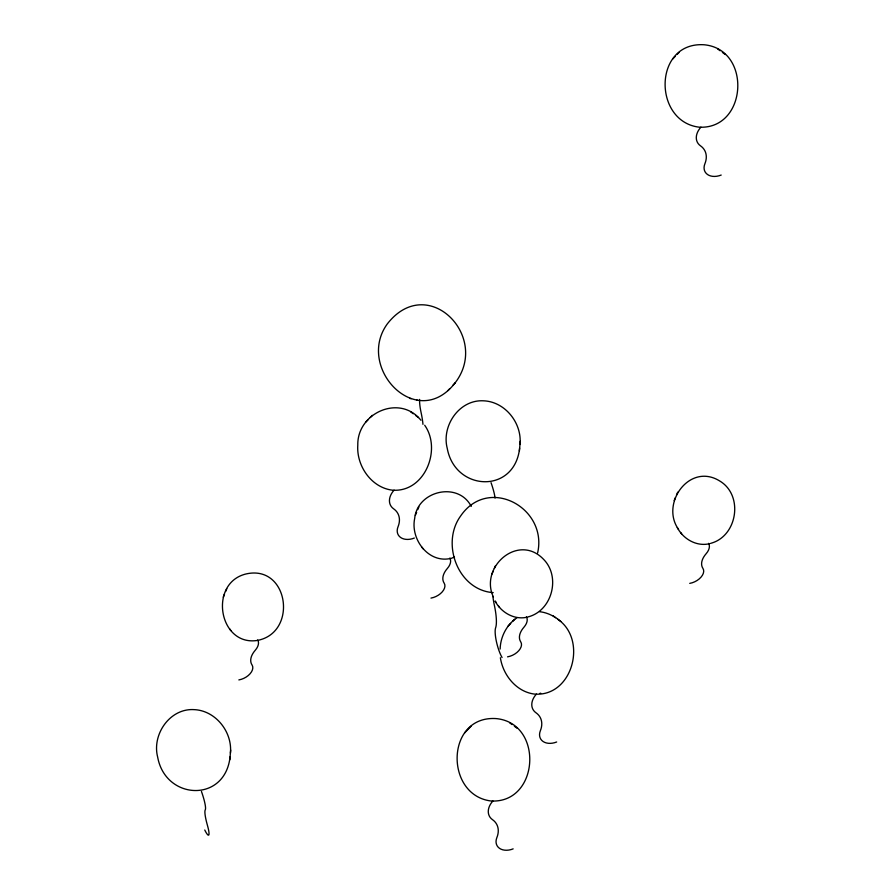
<?xml version="1.0" encoding="UTF-8"?>
<svg xmlns="http://www.w3.org/2000/svg" width="895" height="895" viewBox="0 0 895 895"><rect width="100%" height="100%" fill="white"/><g stroke="black" fill="none" stroke-linecap="round" stroke-linejoin="round"><path stroke-width="1.34" d="M230.407 753.131C232.588 732.076 215.639 710.451 194.025 709.623C169.759 708.169 151.77 734.594 157.665 757.092C165.441 800.376 225.081 803.05 230.071 756.846M519.984 444.323C522.165 423.268 505.205 401.654 483.591 400.815C459.336 399.371 441.347 425.785 447.231 448.283C455.018 491.568 514.647 494.253 519.648 448.048M229.814 759.765L230.675 750.055M519.391 450.968L520.252 441.257M537.626 552.909C547.908 507.868 488.234 475.223 460.489 516.202C440.698 543.601 458.095 590.197 493.201 592.624M500.137 649.032C500.462 636.86 506.659 624.744 516.795 617.919M259.774 639.891C297.778 630.013 287.888 564.465 246.114 573.941C207.662 583.148 219.029 648.181 258.923 640.171M471.24 506.402C458.262 481.141 417.26 490.673 414.676 518.485C410.279 539.271 428.638 563.839 451.046 558.346M528.486 616.8C552.271 610.401 560.841 576.649 543.533 559.285C518.35 532.861 479.317 566.949 493.358 596.976M710.675 543.343C737.514 536.329 743.846 495.159 719.636 480.939C689.542 462.256 660.074 503.594 678.522 529.37M223.258 597.155L224.511 594.179M225.629 591.517L226.804 588.731M415.369 515.33L416.634 512.354M417.741 509.68L418.916 506.906M491.97 574.075L493.223 571.088M494.331 568.426L495.506 565.651M674.148 500.607L675.412 497.631M676.519 494.969L677.694 492.183M420.918 420.247C399.808 393.822 357.083 412.908 357.799 445.083C356.299 465.68 371.291 487.708 392.547 490.191M700.181 127.224C747.538 128.522 751.677 49.136 704.074 44.761C653.137 41.584 652.724 121.843 699.409 127.202M492.16 801.047C539.506 802.345 543.657 722.959 496.054 718.584C445.408 715.362 444.524 795.677 491.389 801.025M455.007 383.004C490.907 336.721 427.541 272.214 387.311 323.912C355.539 367.588 416.813 432.195 455.007 383.004L452.915 385.275M447.936 390.6L449.704 388.698M471.139 726.158L464.606 732.927M672.626 59.092L675.166 56.474M365.764 422.093L368.304 419.475M508.103 626.041L510.653 623.423M677.079 54.472L679.16 52.335M370.217 417.473L372.298 415.336M512.567 621.41L514.647 619.273M451.897 558.055L454.503 557.104M540.725 693.233L539.976 693.301M709.824 543.623C696.802 546.923 683.243 539.126 677.291 527.558M527.636 617.08C514.614 620.38 501.066 612.583 495.103 601.015L496.345 602.827M393.319 490.225C425.002 491.87 441.783 449.346 424.7 425.27M535.669 694.162C572.979 695.907 587.388 639.399 557.865 619.34M539.551 611.699C547.494 612.56 554.777 616.319 560.796 621.477M534.897 694.14C516.56 692.059 503.035 675.277 500.372 657.724M409.686 398.353L411.152 398.711M416.734 400.054L417.383 400.21M722.377 52.391L725.308 54.539M415.526 415.392L418.446 417.54M514.356 726.225L517.288 728.362M717.712 49.001L720.095 50.746M410.85 412.002L413.244 413.747M553.199 615.939L555.582 617.695M509.691 722.824L512.074 724.581M680.647 532.447L681.71 534.002M498.459 605.904L499.522 607.459M421.869 547.169L422.932 548.713M229.758 628.995L230.809 630.55M419.576 399.405A21.469 5.012 75.3 0 0 421.097 412.584A29.412 6.858 75.3 0 1 422.966 424.353M201.453 791.46A18.359 2.853 70.6 0 1 205.279 809.83A25.138 3.904 70.6 0 0 207.483 825.526A15.092 2.349 70.6 0 1 208.815 834.957A15.092 2.349 70.6 0 1 204.754 830.012M700.93 127.157A18.359 13.101 -28.6 0 0 700.516 145.84A25.138 17.945 -28.6 0 1 704.902 163.751A15.092 10.785 -28.6 0 0 707.542 174.525A15.092 10.785 -28.6 0 0 721.191 175.051M492.91 800.98A18.359 13.101 -28.6 0 0 492.496 819.663A25.138 17.945 -28.6 0 1 496.87 837.586A15.092 10.785 -28.6 0 0 499.522 848.348A15.092 10.785 -28.6 0 0 513.159 848.874M526.439 616.812A15.416 9.33 -27.2 0 1 523.933 627.227A21.111 12.776 -27.2 0 0 520.733 641.86A12.687 7.675 -27.2 0 1 518.809 650.654A12.687 7.675 -27.2 0 1 507.566 656.84M257.726 639.903A15.416 9.33 -27.2 0 1 255.22 650.307A21.111 12.776 -27.2 0 0 252.032 664.94A12.687 7.675 -27.2 0 1 250.097 673.745A12.687 7.675 -27.2 0 1 238.853 679.92M491.031 482.651A18.359 2.853 70.6 0 1 495.047 498.056M536.418 694.095A18.359 13.101 -28.6 0 0 535.993 712.778A25.138 17.945 -28.6 0 1 540.379 730.689A15.092 10.785 -28.6 0 0 543.03 741.463A15.092 10.785 -28.6 0 0 556.668 741.989M394.08 490.158A18.359 13.101 -28.6 0 0 393.655 508.841A25.138 17.945 -28.6 0 1 398.04 526.752A15.092 10.785 -28.6 0 0 400.68 537.526A15.092 10.785 -28.6 0 0 414.329 538.052M449.849 558.077A15.416 9.33 -27.2 0 1 447.343 568.482A21.111 12.776 -27.2 0 0 444.144 583.115A12.687 7.675 -27.2 0 1 442.208 591.919A12.687 7.675 -27.2 0 1 430.976 598.095M492.921 596.327A21.469 5.012 75.3 0 0 494.286 604.875A29.412 6.858 75.3 0 1 495.617 627.82A17.665 4.117 75.3 0 0 496.423 641.625A17.665 4.117 75.3 0 0 502.061 657.501M708.616 543.354A15.416 9.33 -27.2 0 1 706.11 553.759A21.111 12.776 -27.2 0 0 702.922 568.392A12.687 7.675 -27.2 0 1 700.986 577.197A12.687 7.675 -27.2 0 1 689.743 583.372"/></g></svg>
